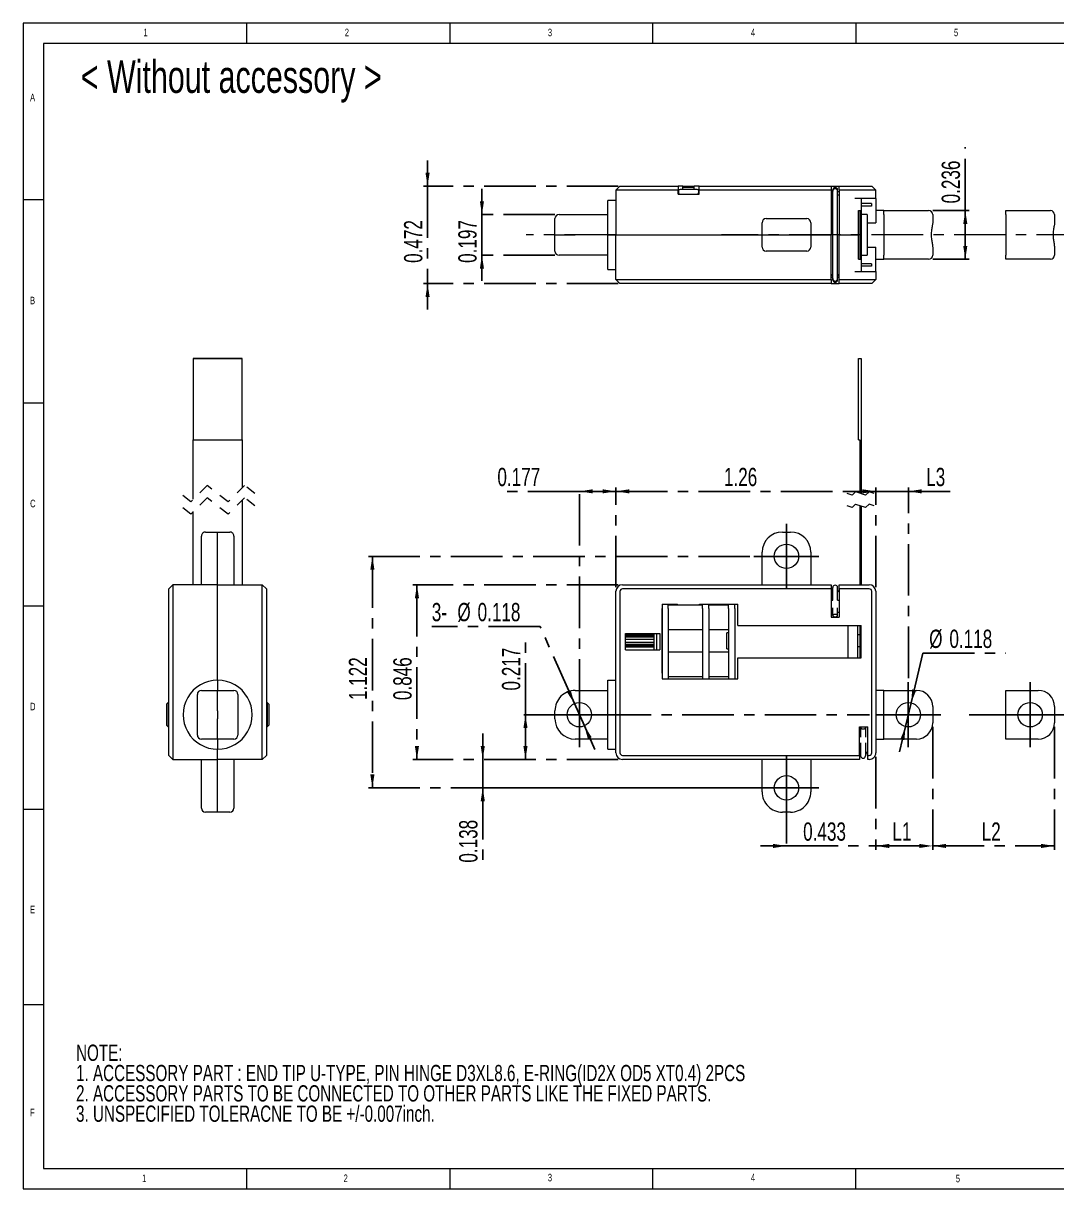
# Model space of a CAD drawing. Header units: inches. Extents: x 0.2 to 16.3, y 0.2 to 11.5.
# Drawn here: x 0.2 to 10.22, y 0.2 to 11.5 of the extents above; entities that cross this region are included whole.
import ezdxf

# ---------------------------------------------------------------- set-up
doc = ezdxf.new("R2010")
doc.units = ezdxf.units.IN
doc.header["$MEASUREMENT"] = 0
doc.linetypes.add('CENTERX2', pattern=[0.8, 0.5, -0.1, 0.1, -0.1])
doc.linetypes.add('HIDDEN', pattern=[0.075, 0.05, -0.025])
doc.layers.add('CENTER_LINE', color=7, linetype='CENTERX2')
doc.styles.add('SLDTEXTSTYLE0', font='TXT', dxfattribs={"width": 0.7})
doc.styles.add('SLDTEXTSTYLE1', font='TXT', dxfattribs={"width": 0.75})
doc.dimstyles.new('SLDDIMSTYLE0', dxfattribs={"dimtxt": 0.177165, "dimasz": 0.13, "dimexe": 0, "dimexo": 0.0625, "dimgap": 0.044291, "dimtad": 1, "dimdec": 3, "dimlfac": 0.5, "dimrnd": 1e-09, "dimzin": 12, "dimdsep": 46, "dimtxsty": 'SLDTEXTSTYLE0', "dimsah": 1, "dimcen": 0.09, "dimadec": 0, "dimazin": 3, "dimtfac": 1, "dimtdec": 3, "dimtofl": 0, "dimtmove": 0, "dimatfit": 3, "dimfxl": 1, "dimfrac": 2, "dimtolj": 1, "dimtzin": 12, "dimarcsym": 0})
doc.dimstyles.new('SLDDIMSTYLE1', dxfattribs={"dimtxt": 0.177165, "dimasz": 0.13, "dimexe": 0, "dimexo": 0.0625, "dimgap": 0.044291, "dimtad": 1, "dimdec": 3, "dimlfac": 0.5, "dimrnd": 1e-09, "dimdsep": 46, "dimtxsty": 'SLDTEXTSTYLE0', "dimsah": 1, "dimcen": 0.09, "dimadec": 0, "dimazin": 2, "dimtfac": 1, "dimtdec": 3, "dimtofl": 0, "dimtmove": 0, "dimatfit": 3, "dimfxl": 1, "dimfrac": 2, "dimtolj": 1, "dimtzin": 12, "dimarcsym": 0})
doc.dimstyles.new('SLDDIMSTYLE2', dxfattribs={"dimtxt": 0.177165, "dimasz": 0.13, "dimexe": 0, "dimexo": 0.0625, "dimgap": 0.044291, "dimtad": 0, "dimtih": 1, "dimtoh": 1, "dimdec": 3, "dimlfac": 0.5, "dimrnd": 1e-09, "dimdsep": 46, "dimtxsty": 'SLDTEXTSTYLE0', "dimsah": 1, "dimcen": 0, "dimadec": 0, "dimazin": 2, "dimtfac": 1, "dimtdec": 3, "dimtmove": 0, "dimatfit": 3, "dimfxl": 1, "dimfrac": 2, "dimtolj": 1, "dimtzin": 12, "dimarcsym": 0})
doc.dimstyles.new('SLDDIMSTYLE3', dxfattribs={"dimtxt": 0.177165, "dimasz": 0.13, "dimexe": 0, "dimexo": 0.0625, "dimgap": 0.044291, "dimtad": 1, "dimdec": 3, "dimlfac": 0.5, "dimrnd": 1e-09, "dimdsep": 46, "dimtxsty": 'SLDTEXTSTYLE0', "dimsah": 1, "dimcen": 0.09, "dimadec": 0, "dimazin": 2, "dimtfac": 1, "dimtdec": 3, "dimtmove": 0, "dimatfit": 0, "dimfxl": 1, "dimfrac": 2, "dimtolj": 1, "dimtzin": 12, "dimarcsym": 0})
doc.dimstyles.new('SLDDIMSTYLE4', dxfattribs={"dimtxt": 0.177165, "dimasz": 0.13, "dimexe": 0, "dimexo": 0.0625, "dimgap": 0.044291, "dimtad": 1, "dimdec": 3, "dimlfac": 0.5, "dimrnd": 1e-09, "dimzin": 12, "dimdsep": 46, "dimtxsty": 'SLDTEXTSTYLE0', "dimsah": 1, "dimcen": 0.09, "dimadec": 0, "dimazin": 3, "dimtfac": 1, "dimtdec": 3, "dimtmove": 0, "dimatfit": 0, "dimfxl": 1, "dimfrac": 2, "dimtolj": 1, "dimtzin": 12, "dimarcsym": 0})
doc.dimstyles.new('SLDDIMSTYLE5', dxfattribs={"dimtxt": 0.177165, "dimasz": 0.13, "dimexe": 0, "dimexo": 0.0625, "dimgap": 0.044291, "dimtad": 0, "dimtih": 1, "dimtoh": 1, "dimdec": 3, "dimlfac": 0.5, "dimrnd": 1e-09, "dimdsep": 46, "dimtxsty": 'SLDTEXTSTYLE0', "dimsah": 1, "dimcen": 0, "dimadec": 0, "dimazin": 2, "dimtfac": 1, "dimtdec": 3, "dimtmove": 0, "dimatfit": 3, "dimfxl": 1, "dimfrac": 2, "dimtolj": 1, "dimtzin": 12, "dimarcsym": 0})

# ---------------------------------------------------------------- blocks, each defined once
blk = doc.blocks.new('SW_NOTE_0')
at = {"layer": 'CENTER_LINE', "color": 0, "attachment_point": 1, "style": 'SLDTEXTSTYLE0'}
for s, insert, char_height in [('NOTE:', (0, 0.203), 0.1575), ('1. ACCESSORY PART : END TIP U-TYPE, PIN HINGE D3XL8.6, E-RING(ID2X OD5 XT0.4) 2PCS', (0, 0.006), 0.15748), ('2. ACCESSORY PARTS TO BE CONNECTED TO OTHER PARTS LIKE THE FIXED PARTS.', (0, -0.191), 0.15748), ('3. UNSPECIFIED TOLERACNE TO BE +/-0.007inch.', (0, -0.388), 0.15748)]:
    blk.add_mtext(s, dxfattribs=dict(at, insert=insert, char_height=char_height))
blk = doc.blocks.new('SW_BROKEN_VIEW_0')
at = {"color": 0, "linetype": 'CENTERX2'}
blk.add_line((0, 0), (1.181, 0), dxfattribs=at)
blk = doc.blocks.new('_D')
at = {"layer": 'CENTER_LINE'}
for p, q in [((9.013, 4.674), (9.013, 3.481)), ((8.462, 4.383), (8.462, 3.481)), ((8.462, 3.52), (9.013, 3.52))]:
    blk.add_line(p, q, dxfattribs=at)
for points in [[(8.462, 3.52), (8.592, 3.5), (8.592, 3.54)], [(9.013, 3.52), (8.883, 3.54), (8.883, 3.5)]]:
    blk.add_solid(points, dxfattribs=at)
at = {"layer": 'CENTER_LINE', "insert": (8.622, 3.748), "char_height": 0.1772, "attachment_point": 1, "style": 'SLDTEXTSTYLE0'}
blk.add_mtext('L1', dxfattribs=at)
blk = doc.blocks.new('_D_1')
at = {"layer": 'CENTER_LINE'}
for p, q in [((9.013, 4.674), (9.013, 3.481)), ((10.194, 4.674), (10.194, 3.481)), ((9.013, 3.52), (10.194, 3.52))]:
    blk.add_line(p, q, dxfattribs=at)
for points in [[(9.013, 3.52), (9.143, 3.5), (9.143, 3.54)], [(10.194, 3.52), (10.064, 3.54), (10.064, 3.5)]]:
    blk.add_solid(points, dxfattribs=at)
at = {"layer": 'CENTER_LINE', "insert": (9.488, 3.748), "char_height": 0.1772, "attachment_point": 1, "style": 'SLDTEXTSTYLE0'}
blk.add_mtext('L2', dxfattribs=at)
blk = doc.blocks.new('_D_2')
at = {"layer": 'CENTER_LINE'}
for p, q in [((5.065, 4.792), (5.065, 5.57)), ((5.548, 4.792), (5.026, 4.792)), ((5.065, 4.792), (5.065, 4.359)), ((5.965, 4.359), (5.026, 4.359))]:
    blk.add_line(p, q, dxfattribs=at)
for points in [[(5.065, 4.792), (5.045, 4.662), (5.085, 4.662)], [(5.065, 4.359), (5.085, 4.489), (5.045, 4.489)]]:
    blk.add_solid(points, dxfattribs=at)
at = {"layer": 'CENTER_LINE', "insert": (4.837, 5.027), "char_height": 0.1772, "attachment_point": 1, "rotation": 90, "style": 'SLDTEXTSTYLE0'}
blk.add_mtext('0.217', dxfattribs=at)
blk = doc.blocks.new('_D_3')
at = {"layer": 'CENTER_LINE'}
for p, q in [((5.965, 6.052), (3.973, 6.052)), ((4.013, 6.052), (4.013, 4.359)), ((5.965, 4.359), (3.973, 4.359))]:
    blk.add_line(p, q, dxfattribs=at)
for points in [[(4.013, 6.052), (3.993, 5.922), (4.033, 5.922)], [(4.013, 4.359), (4.033, 4.489), (3.993, 4.489)]]:
    blk.add_solid(points, dxfattribs=at)
at = {"layer": 'CENTER_LINE', "insert": (3.784, 4.934), "char_height": 0.1772, "attachment_point": 1, "rotation": 90, "style": 'SLDTEXTSTYLE0'}
blk.add_mtext('0.846', dxfattribs=at)
blk = doc.blocks.new('_D_4')
at = {"layer": 'CENTER_LINE'}
for p, q in [((5.207, 5.647), (4.157, 5.647)), ((5.539, 4.9), (5.207, 5.647)), ((5.636, 4.684), (5.539, 4.9)), ((5.636, 4.684), (5.737, 4.456))]:
    blk.add_line(p, q, dxfattribs=at)
for points in [[(5.539, 4.9), (5.505, 5.027), (5.468, 5.011)], [(5.636, 4.684), (5.67, 4.557), (5.707, 4.574)]]:
    blk.add_solid(points, dxfattribs=at)
at = {"layer": 'CENTER_LINE', "char_height": 0.1772, "attachment_point": 1, "style": 'SLDTEXTSTYLE0'}
for s, insert in [('3-', (4.157, 5.876)), ('%%c', (4.405, 5.876)), ('0.118', (4.601, 5.876))]:
    blk.add_mtext(s, dxfattribs=dict(at, insert=insert))
blk = doc.blocks.new('_D_5')
at = {"layer": 'CENTER_LINE'}
for p, q in [((5.942, 6.028), (5.942, 6.997)), ((5.942, 6.958), (8.462, 6.958)), ((8.462, 6.028), (8.462, 6.997))]:
    blk.add_line(p, q, dxfattribs=at)
for points in [[(5.942, 6.958), (6.072, 6.938), (6.072, 6.978)], [(8.462, 6.958), (8.332, 6.978), (8.332, 6.938)]]:
    blk.add_solid(points, dxfattribs=at)
at = {"layer": 'CENTER_LINE', "insert": (6.989, 7.186), "char_height": 0.1772, "attachment_point": 1, "style": 'SLDTEXTSTYLE0'}
blk.add_mtext('1.26', dxfattribs=at)
blk = doc.blocks.new('_D_6')
at = {"layer": 'CENTER_LINE'}
for p, q in [((5.588, 6.958), (4.793, 6.958)), ((5.588, 4.832), (5.588, 6.997)), ((5.588, 6.958), (5.942, 6.958)), ((5.942, 6.028), (5.942, 6.997))]:
    blk.add_line(p, q, dxfattribs=at)
for points in [[(5.588, 6.958), (5.718, 6.938), (5.718, 6.978)], [(5.942, 6.958), (5.812, 6.978), (5.812, 6.938)]]:
    blk.add_solid(points, dxfattribs=at)
at = {"layer": 'CENTER_LINE', "insert": (4.793, 7.186), "char_height": 0.1772, "attachment_point": 1, "style": 'SLDTEXTSTYLE0'}
blk.add_mtext('0.177', dxfattribs=at)
blk = doc.blocks.new('_D_7')
at = {"layer": 'CENTER_LINE'}
for p, q in [((4.651, 4.359), (4.651, 4.609)), ((5.965, 4.359), (4.611, 4.359)), ((4.651, 4.084), (4.651, 4.359)), ((7.556, 4.084), (4.611, 4.084)), ((4.651, 4.084), (4.651, 3.358))]:
    blk.add_line(p, q, dxfattribs=at)
for points in [[(4.651, 4.359), (4.671, 4.489), (4.631, 4.489)], [(4.651, 4.084), (4.631, 3.954), (4.671, 3.954)]]:
    blk.add_solid(points, dxfattribs=at)
at = {"layer": 'CENTER_LINE', "insert": (4.422, 3.358), "char_height": 0.1772, "attachment_point": 1, "rotation": 90, "style": 'SLDTEXTSTYLE0'}
blk.add_mtext('0.138', dxfattribs=at)
blk = doc.blocks.new('_D_8')
at = {"layer": 'CENTER_LINE'}
for p, q in [((8.462, 4.383), (8.462, 3.481)), ((7.595, 4.044), (7.595, 3.481)), ((7.595, 3.52), (7.345, 3.52)), ((7.595, 3.52), (8.462, 3.52)), ((8.462, 3.52), (8.712, 3.52))]:
    blk.add_line(p, q, dxfattribs=at)
for points in [[(7.595, 3.52), (7.465, 3.54), (7.465, 3.5)], [(8.462, 3.52), (8.592, 3.5), (8.592, 3.54)]]:
    blk.add_solid(points, dxfattribs=at)
at = {"layer": 'CENTER_LINE', "insert": (7.757, 3.748), "char_height": 0.1772, "attachment_point": 1, "style": 'SLDTEXTSTYLE0'}
blk.add_mtext('0.433', dxfattribs=at)
blk = doc.blocks.new('_D_9')
at = {"layer": 'CENTER_LINE'}
for p, q in [((7.241, 6.328), (3.542, 6.328)), ((3.581, 6.328), (3.581, 4.084)), ((7.241, 4.084), (3.542, 4.084))]:
    blk.add_line(p, q, dxfattribs=at)
for points in [[(3.581, 6.328), (3.561, 6.198), (3.601, 6.198)], [(3.581, 4.084), (3.601, 4.214), (3.561, 4.214)]]:
    blk.add_solid(points, dxfattribs=at)
at = {"layer": 'CENTER_LINE', "insert": (3.353, 4.934), "char_height": 0.1772, "attachment_point": 1, "rotation": 90, "style": 'SLDTEXTSTYLE0'}
blk.add_mtext('1.122', dxfattribs=at)
blk = doc.blocks.new('_D_10')
at = {"layer": 'CENTER_LINE'}
for p, q in [((8.462, 6.958), (8.212, 6.958)), ((8.462, 6.028), (8.462, 6.997)), ((8.462, 6.958), (8.777, 6.958)), ((8.777, 5.147), (8.777, 6.997)), ((8.777, 6.958), (9.181, 6.958))]:
    blk.add_line(p, q, dxfattribs=at)
for points in [[(8.462, 6.958), (8.332, 6.978), (8.332, 6.938)], [(8.777, 6.958), (8.907, 6.938), (8.907, 6.978)]]:
    blk.add_solid(points, dxfattribs=at)
at = {"layer": 'CENTER_LINE', "insert": (8.95, 7.186), "char_height": 0.1772, "attachment_point": 1, "style": 'SLDTEXTSTYLE0'}
blk.add_mtext('L3', dxfattribs=at)
blk = doc.blocks.new('_D_11')
at = {"layer": 'CENTER_LINE'}
for p, q in [((8.804, 4.907), (8.917, 5.388)), ((8.917, 5.388), (9.719, 5.388)), ((8.749, 4.677), (8.804, 4.907)), ((8.749, 4.677), (8.692, 4.434))]:
    blk.add_line(p, q, dxfattribs=at)
for points in [[(8.804, 4.907), (8.853, 5.029), (8.814, 5.038)], [(8.749, 4.677), (8.7, 4.555), (8.739, 4.546)]]:
    blk.add_solid(points, dxfattribs=at)
at = {"layer": 'CENTER_LINE', "char_height": 0.1772, "attachment_point": 1, "style": 'SLDTEXTSTYLE0'}
for s, insert in [('%%c', (8.979, 5.617)), ('0.118', (9.175, 5.617))]:
    blk.add_mtext(s, dxfattribs=dict(at, insert=insert))
blk = doc.blocks.new('SW_CENTERMARKSYMBOL_0')
at = {"layer": 'CENTER_LINE', "color": 0}
for p, q in [((0, 0.197), (0, 0.315)), ((0, 0), (0, 0.197)), ((-0.197, 0), (-0.315, 0)), ((0, 0), (-0.197, 0)), ((0, 0), (0, -0.197)), ((0, 0), (0.197, 0)), ((0.197, 0), (0.315, 0)), ((0, -0.197), (0, -0.315))]:
    blk.add_line(p, q, dxfattribs=at)
blk = doc.blocks.new('SW_CENTERMARKSYMBOL_1')
at = {"layer": 'CENTER_LINE', "color": 0}
for p, q in [((0, 0.197), (0, 0.315)), ((0, 0), (0, 0.197)), ((-0.197, 0), (-0.315, 0)), ((0, 0), (-0.197, 0)), ((0, 0), (0, -0.197)), ((0, 0), (0.197, 0)), ((0.197, 0), (0.315, 0)), ((0, -0.197), (0, -0.315))]:
    blk.add_line(p, q, dxfattribs=at)
blk = doc.blocks.new('SW_CENTERMARKSYMBOL_2')
at = {"layer": 'CENTER_LINE', "color": 0}
for p, q in [((0, 0.197), (0, 0.315)), ((0, 0), (0, 0.197)), ((-0.197, 0), (-0.315, 0)), ((0, 0), (-0.197, 0)), ((0, 0), (0, -0.197)), ((0, 0), (0.197, 0)), ((0.197, 0), (0.315, 0)), ((0, -0.197), (0, -0.315))]:
    blk.add_line(p, q, dxfattribs=at)
blk = doc.blocks.new('SW_CENTERMARKSYMBOL_3')
at = {"layer": 'CENTER_LINE', "color": 0}
for p, q in [((0, 0.197), (0, 0.315)), ((0, 0), (0, 0.197)), ((-0.197, 0), (-0.315, 0)), ((0, 0), (-0.197, 0)), ((0, 0), (0, -0.197)), ((0, 0), (0.197, 0)), ((0.197, 0), (0.315, 0)), ((0, -0.197), (0, -0.315))]:
    blk.add_line(p, q, dxfattribs=at)
blk = doc.blocks.new('SW_CENTERMARKSYMBOL_4')
at = {"layer": 'CENTER_LINE', "color": 0}
for p, q in [((0, 0.197), (0, 0.315)), ((0, 0), (0, 0.197)), ((-0.197, 0), (-0.315, 0)), ((0, 0), (-0.197, 0)), ((0, 0), (0, -0.197)), ((0, 0), (0.197, 0)), ((0.197, 0), (2.814, 0)), ((0, -0.197), (0, -0.315))]:
    blk.add_line(p, q, dxfattribs=at)
blk = doc.blocks.new('_D_12')
at = {"layer": 'CENTER_LINE'}
for p, q in [((9.329, 9.681), (9.329, 10.294)), ((9.013, 9.681), (9.368, 9.681)), ((9.329, 9.681), (9.329, 9.208)), ((9.013, 9.208), (9.368, 9.208))]:
    blk.add_line(p, q, dxfattribs=at)
for points in [[(9.329, 9.681), (9.309, 9.551), (9.349, 9.551)], [(9.329, 9.208), (9.349, 9.338), (9.309, 9.338)]]:
    blk.add_solid(points, dxfattribs=at)
at = {"layer": 'CENTER_LINE', "insert": (9.1, 9.75), "char_height": 0.1772, "attachment_point": 1, "rotation": 90, "style": 'SLDTEXTSTYLE0'}
blk.add_mtext('0.236', dxfattribs=at)
blk = doc.blocks.new('_D_13')
at = {"layer": 'CENTER_LINE'}
for p, q in [((4.643, 9.641), (4.643, 9.891)), ((5.351, 9.641), (4.603, 9.641)), ((4.643, 9.641), (4.643, 9.248)), ((5.351, 9.248), (4.603, 9.248)), ((4.643, 9.248), (4.643, 8.998))]:
    blk.add_line(p, q, dxfattribs=at)
for points in [[(4.643, 9.641), (4.663, 9.771), (4.623, 9.771)], [(4.643, 9.248), (4.623, 9.118), (4.663, 9.118)]]:
    blk.add_solid(points, dxfattribs=at)
at = {"layer": 'CENTER_LINE', "insert": (4.414, 9.173), "char_height": 0.1772, "attachment_point": 1, "rotation": 90, "style": 'SLDTEXTSTYLE0'}
blk.add_mtext('0.197', dxfattribs=at)
blk = doc.blocks.new('_D_14')
at = {"layer": 'CENTER_LINE'}
for p, q in [((4.116, 9.917), (4.116, 10.167)), ((5.965, 9.917), (4.077, 9.917)), ((4.116, 9.917), (4.116, 8.972)), ((5.965, 8.972), (4.077, 8.972)), ((4.116, 8.972), (4.116, 8.722))]:
    blk.add_line(p, q, dxfattribs=at)
for points in [[(4.116, 9.917), (4.136, 10.047), (4.096, 10.047)], [(4.116, 8.972), (4.096, 8.842), (4.136, 8.842)]]:
    blk.add_solid(points, dxfattribs=at)
at = {"layer": 'CENTER_LINE', "insert": (3.888, 9.173), "char_height": 0.1772, "attachment_point": 1, "rotation": 90, "style": 'SLDTEXTSTYLE0'}
blk.add_mtext('0.472', dxfattribs=at)

msp = doc.modelspace()

# ---------------------------------------------------------------- linework, layer by layer
at = {"color": 7, "linetype": 'Continuous', "lineweight": 18}
for p, q in [((16.3386, 11.4961), (0.1969, 11.4961)), ((0.1969, 11.4961), (0.1969, 0.1969)), ((2.3622, 11.2992), (2.3622, 11.4961)), ((4.3307, 11.4961), (4.3307, 11.2992)), ((6.2992, 11.2992), (6.2992, 11.4961)), ((8.2677, 11.4961), (8.2677, 11.2992)), ((16.1516, 11.2992), (0.3937, 11.2992)), ((0.3937, 11.2992), (0.3937, 0.3937)), ((5.9419, 9.8775), (5.9812, 9.9169)), ((5.9419, 9.8775), (5.9419, 9.4445)), ((6.0049, 9.8775), (5.9419, 9.8775)), ((5.9812, 9.9169), (6.0049, 9.9169)), ((6.0049, 9.9169), (6.5442, 9.9169)), ((6.5442, 9.8775), (6.0049, 9.8775)), ((6.5442, 9.9169), (6.5442, 9.8775)), ((6.592, 9.9169), (6.5442, 9.9169)), ((6.5442, 9.8382), (6.5442, 9.8775)), ((6.5442, 9.8382), (6.749, 9.8382)), ((6.5482, 9.8697), (6.5482, 9.8539)), ((6.7293, 9.8854), (6.5639, 9.8854)), ((6.592, 9.8854), (6.592, 9.9169)), ((6.592, 9.9169), (6.7011, 9.9169)), ((6.7011, 9.9051), (6.592, 9.9051)), ((6.7011, 9.8854), (6.7011, 9.9169)), ((6.749, 9.9169), (6.7011, 9.9169)), ((6.745, 9.8539), (6.745, 9.8697)), ((6.749, 9.9169), (8.0285, 9.9169)), ((6.749, 9.8775), (6.749, 9.9169)), ((8.0285, 9.8775), (6.749, 9.8775)), ((6.749, 9.8382), (6.749, 9.8775)), ((8.0285, 9.9169), (8.0285, 9.8775)), ((8.0285, 9.9169), (8.1072, 9.9169)), ((8.0285, 9.8775), (8.0285, 9.4445)), ((8.0442, 9.8607), (8.0285, 9.8607)), ((8.0442, 9.8683), (8.0442, 9.8823)), ((8.0442, 9.8211), (8.0442, 9.8683)), ((8.0914, 9.8683), (8.0914, 9.8823)), ((8.0914, 9.8211), (8.0914, 9.8683)), ((8.1072, 9.8607), (8.0914, 9.8607)), ((8.1072, 9.9169), (8.3986, 9.9169)), ((8.1072, 9.8775), (8.1072, 9.9169)), ((8.1072, 9.8775), (8.1072, 9.4445)), ((8.3986, 9.8775), (8.1072, 9.8775)), ((8.3986, 9.9169), (8.4222, 9.9169)), ((8.4615, 9.8775), (8.3986, 9.8775)), ((8.4222, 9.9169), (8.4615, 9.8775)), ((8.4615, 9.7988), (8.4615, 9.8775)), ((0.3937, 9.7835), (0.1969, 9.7835)), ((5.9419, 9.7791), (5.8631, 9.7791)), ((5.8631, 9.4445), (5.8631, 9.7791)), ((8.0442, 9.8303), (8.0285, 9.8303)), ((8.0442, 9.0683), (8.0442, 9.8211)), ((8.1072, 9.8303), (8.0912, 9.8303)), ((8.0914, 9.0683), (8.0914, 9.8211)), ((8.3986, 9.7988), (8.2568, 9.7988)), ((8.3198, 9.7988), (8.3198, 9.6807)), ((8.4182, 9.7476), (8.3198, 9.7476)), ((8.4182, 9.724), (8.3198, 9.724)), ((8.4615, 9.7988), (8.3986, 9.7988)), ((8.4182, 9.7476), (8.4182, 9.724)), ((8.4615, 9.7988), (8.4615, 9.5626)), ((5.3907, 9.6413), (5.5482, 9.6413)), ((5.5482, 9.6413), (5.8631, 9.6413)), ((8.2923, 9.2083), (8.2923, 9.6807)), ((8.2923, 9.6807), (8.308, 9.6807)), ((8.308, 9.6807), (8.3198, 9.6807)), ((8.308, 9.6807), (8.308, 9.2083)), ((8.3198, 9.6807), (8.3198, 9.2083)), ((8.3789, 9.6413), (8.3198, 9.6413)), ((8.3789, 9.6413), (8.3789, 9.2476)), ((8.5403, 9.6807), (8.4615, 9.6807)), ((8.5403, 9.6807), (8.8552, 9.6807)), ((8.5403, 9.6413), (8.5403, 9.6807)), ((8.5403, 9.6413), (8.5403, 9.4445)), ((8.8552, 9.6807), (8.9734, 9.6807)), ((9.0127, 9.6413), (9.0127, 9.5647)), ((9.7214, 9.6807), (10.0364, 9.6807)), ((9.7214, 9.6413), (9.7214, 9.6807)), ((9.7214, 9.6413), (9.7214, 9.2476)), ((10.0364, 9.6807), (10.1545, 9.6807)), ((10.1938, 9.6413), (10.1938, 9.5647)), ((5.3513, 9.4445), (5.3513, 9.602)), ((7.3592, 9.4445), (7.3592, 9.5626)), ((7.3986, 9.602), (7.556, 9.602)), ((7.556, 9.602), (7.6348, 9.602)), ((7.6348, 9.602), (7.7923, 9.602)), ((7.8316, 9.5626), (7.8316, 9.4445)), ((8.3789, 9.5626), (8.4615, 9.5626)), ((5.3513, 9.287), (5.3513, 9.4445)), ((5.3513, 9.4445), (5.5482, 9.4445)), ((5.8631, 9.4445), (5.5482, 9.4445)), ((5.8631, 9.1098), (5.8631, 9.4445)), ((5.8631, 9.4445), (5.9419, 9.4445)), ((5.9419, 9.0114), (5.9419, 9.4445)), ((5.9419, 9.4445), (6.0049, 9.4445)), ((6.0049, 9.4445), (7.3592, 9.4445)), ((7.3592, 9.4445), (7.556, 9.4445)), ((7.3592, 9.3264), (7.3592, 9.4445)), ((7.556, 9.4445), (7.6348, 9.4445)), ((7.6348, 9.4445), (7.8316, 9.4445)), ((7.8316, 9.4445), (8.0285, 9.4445)), ((7.8316, 9.4445), (7.8316, 9.3264)), ((8.0285, 9.0114), (8.0285, 9.4445)), ((8.0442, 9.4445), (8.0285, 9.4445)), ((8.1072, 9.4445), (8.0914, 9.4445)), ((8.1072, 9.0114), (8.1072, 9.4445)), ((8.1072, 9.4445), (8.2568, 9.4445)), ((8.2568, 9.4445), (8.2923, 9.4445)), ((8.5403, 9.4445), (8.5403, 9.2476)), ((7.556, 9.287), (7.3986, 9.287)), ((7.6348, 9.287), (7.556, 9.287)), ((7.7923, 9.287), (7.6348, 9.287)), ((8.3789, 9.3264), (8.4615, 9.3264)), ((8.4615, 9.0901), (8.4615, 9.3264)), ((9.0127, 9.3243), (9.0127, 9.2476)), ((10.1938, 9.3243), (10.1938, 9.2476)), ((5.5482, 9.2476), (5.3907, 9.2476)), ((5.8631, 9.2476), (5.5482, 9.2476)), ((8.2923, 9.2083), (8.308, 9.2083)), ((8.308, 9.2083), (8.3198, 9.2083)), ((8.3198, 9.2476), (8.3789, 9.2476)), ((8.3198, 9.2083), (8.3198, 9.0901)), ((8.4182, 9.1649), (8.3198, 9.1649)), ((8.4182, 9.1649), (8.4182, 9.1413)), ((8.4615, 9.2083), (8.5403, 9.2083)), ((8.5403, 9.2083), (8.5403, 9.2476)), ((8.8552, 9.2083), (8.5403, 9.2083)), ((8.9734, 9.2083), (8.8552, 9.2083)), ((9.7214, 9.2083), (9.7214, 9.2476)), ((10.0364, 9.2083), (9.7214, 9.2083)), ((10.1545, 9.2083), (10.0364, 9.2083)), ((5.8631, 9.1098), (5.9419, 9.1098)), ((8.0442, 9.0586), (8.0285, 9.0586)), ((8.0285, 9.0508), (8.0442, 9.0508)), ((8.0442, 9.021), (8.0442, 9.0683)), ((8.0914, 9.021), (8.0914, 9.0683)), ((8.1072, 9.0586), (8.0914, 9.0586)), ((8.0914, 9.0508), (8.1072, 9.0508)), ((8.2568, 9.0901), (8.3986, 9.0901)), ((8.4182, 9.1413), (8.3198, 9.1413)), ((8.3986, 9.0901), (8.4615, 9.0901)), ((8.4615, 9.0901), (8.4615, 9.0114)), ((5.9419, 9.0114), (6.0049, 9.0114)), ((5.9419, 9.0114), (5.9812, 8.972)), ((6.0049, 8.972), (5.9812, 8.972)), ((6.0049, 9.0114), (8.0285, 9.0114)), ((8.0285, 8.972), (6.0049, 8.972)), ((8.0442, 9.0308), (8.0285, 9.0308)), ((8.0285, 9.0114), (8.0285, 8.972)), ((8.0285, 8.972), (8.1072, 8.972)), ((8.0442, 9.0067), (8.0442, 9.021)), ((8.1072, 9.0308), (8.0914, 9.0308)), ((8.0914, 9.0067), (8.0914, 9.021)), ((8.1072, 9.0114), (8.3986, 9.0114)), ((8.1072, 8.972), (8.1072, 9.0114)), ((8.3986, 8.972), (8.1072, 8.972)), ((8.3986, 9.0114), (8.4615, 9.0114)), ((8.4222, 8.972), (8.3986, 8.972)), ((8.4615, 9.0114), (8.4222, 8.972)), ((1.8447, 8.2451), (1.8447, 7.4577)), ((2.3171, 8.2451), (1.8447, 8.2451)), ((1.8447, 8.2451), (2.3171, 8.2451)), ((2.3171, 7.4577), (2.3171, 8.2451)), ((2.3171, 8.2451), (2.3171, 8.2451)), ((8.2923, 7.4577), (8.2923, 8.2451)), ((8.2923, 8.2451), (8.308, 8.2451)), ((8.308, 8.2451), (8.3198, 8.2451)), ((8.308, 8.2451), (8.308, 8.2451)), ((8.3198, 8.2451), (8.3198, 6.9347)), ((0.1969, 7.815), (0.3937, 7.815)), ((1.8447, 7.4577), (2.3171, 7.4577)), ((1.8447, 6.8811), (1.8447, 7.4577)), ((2.3171, 7.4577), (2.3171, 6.9923)), ((8.2923, 7.4577), (8.308, 7.4577)), ((8.308, 7.4577), (8.308, 6.9387)), ((2.3171, 6.8723), (2.3171, 6.0521)), ((8.308, 6.8187), (8.308, 6.0521)), ((8.3198, 6.8147), (8.3198, 6.0521)), ((1.8447, 6.0521), (1.8447, 6.7611)), ((1.9628, 6.5639), (2.0809, 6.5639)), ((2.0809, 6.5639), (2.199, 6.5639)), ((2.0809, 6.367), (2.0809, 6.5639)), ((7.556, 6.5639), (7.6348, 6.5639)), ((1.9234, 6.367), (1.9234, 6.5245)), ((2.2384, 6.5245), (2.2384, 6.367)), ((1.9234, 6.0521), (1.9234, 6.367)), ((2.0809, 6.0521), (2.0809, 6.367)), ((2.2384, 6.367), (2.2384, 6.0521)), ((7.3592, 6.0521), (7.3592, 6.367)), ((7.8316, 6.367), (7.8316, 6.0521)), ((1.6478, 6.0521), (1.6084, 6.0127)), ((1.6084, 5.9891), (1.6084, 6.0127)), ((1.6084, 4.4221), (1.6084, 5.9891)), ((1.6478, 6.0521), (1.6478, 5.9891)), ((2.0809, 6.0521), (1.6478, 6.0521)), ((1.6478, 5.9891), (1.6478, 4.4221)), ((2.0809, 5.9891), (2.0809, 6.0521)), ((2.0809, 6.0521), (2.514, 6.0521)), ((2.0809, 5.1269), (2.0809, 5.9891)), ((2.514, 5.9891), (2.514, 6.0521)), ((2.514, 6.0521), (2.5533, 6.0127)), ((2.514, 4.4221), (2.514, 5.9891)), ((2.5533, 6.0127), (2.5533, 5.9891)), ((2.5533, 5.9891), (2.5533, 4.4221)), ((5.9419, 4.4221), (5.9419, 5.9891)), ((5.9812, 5.9891), (5.9812, 4.4221)), ((6.0049, 6.0521), (8.0285, 6.0521)), ((8.0285, 6.0127), (6.0049, 6.0127)), ((8.0285, 6.0521), (8.0285, 6.0127)), ((8.0285, 6.0127), (8.0285, 5.7371)), ((8.0442, 5.9541), (8.0442, 6.025)), ((8.0914, 5.9541), (8.0914, 6.025)), ((8.1072, 6.0521), (8.3986, 6.0521)), ((8.1072, 6.0127), (8.1072, 6.0521)), ((8.3986, 6.0127), (8.1072, 6.0127)), ((8.1072, 6.0127), (8.1072, 5.7371)), ((8.4222, 4.4221), (8.4222, 5.9891)), ((8.4615, 5.9891), (8.4615, 4.4221)), ((8.0285, 5.9024), (8.0448, 5.9024)), ((8.0442, 5.9024), (8.0442, 5.9541)), ((8.0907, 5.9024), (8.1072, 5.9024)), ((8.0914, 5.9024), (8.0914, 5.9541)), ((0.1969, 5.8465), (0.3937, 5.8465)), ((6.3867, 5.8237), (6.3867, 5.1938)), ((6.3907, 5.8631), (6.5364, 5.8631)), ((6.3907, 5.8631), (6.3907, 5.1387)), ((6.4497, 5.8237), (6.4497, 5.8631)), ((6.5442, 5.8552), (6.4497, 5.8552)), ((6.4497, 5.8237), (6.4497, 5.1938)), ((6.5364, 5.8631), (6.5442, 5.8552)), ((6.749, 5.8552), (6.5442, 5.8552)), ((6.749, 5.8552), (6.7568, 5.8631)), ((6.7804, 5.8552), (6.749, 5.8552)), ((6.7568, 5.8631), (7.123, 5.8631)), ((6.7804, 5.8237), (6.7804, 5.8631)), ((6.7804, 5.8237), (6.7804, 5.1938)), ((6.8434, 5.8237), (6.8434, 5.8631)), ((7.0324, 5.8552), (6.8434, 5.8552)), ((6.8434, 5.8237), (6.8434, 5.1938)), ((7.0324, 5.8237), (7.0324, 5.8631)), ((7.0324, 5.8237), (7.0324, 5.1938)), ((7.0954, 5.8237), (7.0954, 5.8631)), ((7.0954, 5.8237), (7.0954, 5.1938)), ((7.123, 5.6584), (7.123, 5.8631)), ((8.0442, 5.7843), (8.0285, 5.7843)), ((8.0442, 5.7534), (8.0442, 5.8297)), ((8.0914, 5.7534), (8.0914, 5.8297)), ((8.1072, 5.7843), (8.0914, 5.7843)), ((7.123, 5.6584), (8.3198, 5.6584)), ((8.0285, 5.7371), (8.1072, 5.7371)), ((8.1899, 5.6584), (8.1899, 5.3434)), ((8.2844, 5.6584), (8.2844, 5.3434)), ((8.308, 5.6584), (8.308, 5.3434)), ((8.3198, 5.3434), (8.3198, 5.6584)), ((6.0364, 5.5796), (6.3671, 5.5796)), ((6.0364, 5.4221), (6.0364, 5.5796)), ((6.0364, 5.5709), (6.3119, 5.5709)), ((6.0364, 5.5641), (6.3119, 5.5641)), ((6.0364, 5.5573), (6.3119, 5.5573)), ((6.3119, 5.5446), (6.0364, 5.5446)), ((6.3119, 5.5709), (6.3119, 5.5796)), ((6.3119, 5.5641), (6.3119, 5.5709)), ((6.3119, 5.5573), (6.3119, 5.5641)), ((6.3119, 5.5483), (6.3119, 5.5573)), ((6.3119, 5.5446), (6.3119, 5.5483)), ((6.3119, 5.5441), (6.3119, 5.5446)), ((6.3119, 5.526), (6.3119, 5.5441)), ((6.3395, 5.4221), (6.3395, 5.5796)), ((6.3671, 5.5796), (6.3671, 5.4221)), ((6.4497, 5.619), (6.7804, 5.619)), ((6.8434, 5.619), (7.0324, 5.619)), ((7.0324, 5.5875), (7.0167, 5.5875)), ((7.0167, 5.43), (7.0167, 5.5875)), ((8.308, 5.5678), (8.2844, 5.5678)), ((6.0364, 5.526), (6.3119, 5.526)), ((6.0364, 5.4952), (6.3119, 5.4952)), ((6.0364, 5.4761), (6.3119, 5.4761)), ((6.0364, 5.4632), (6.3119, 5.4632)), ((6.0364, 5.4563), (6.3119, 5.4563)), ((6.0364, 5.4495), (6.3119, 5.4495)), ((6.3119, 5.4952), (6.3119, 5.526)), ((6.3119, 5.4766), (6.3119, 5.4952)), ((6.3119, 5.4761), (6.3119, 5.4766)), ((6.3119, 5.4722), (6.3119, 5.4761)), ((6.3119, 5.4632), (6.3119, 5.4722)), ((6.3119, 5.4563), (6.3119, 5.4632)), ((6.3119, 5.4495), (6.3119, 5.4563)), ((6.3119, 5.4391), (6.3119, 5.4495)), ((6.3119, 5.4289), (6.3119, 5.4391)), ((6.3119, 5.4262), (6.3119, 5.4289)), ((6.3119, 5.4221), (6.3119, 5.4262)), ((7.0167, 5.43), (7.0324, 5.43)), ((8.308, 5.4497), (8.2844, 5.4497)), ((6.0364, 5.4221), (6.3671, 5.4221)), ((6.7804, 5.3985), (6.4497, 5.3985)), ((7.0324, 5.3985), (6.8434, 5.3985)), ((7.123, 5.3434), (8.3198, 5.3434)), ((7.123, 5.1387), (7.123, 5.3434)), ((2.0809, 5.1269), (2.0809, 5.0284)), ((5.8631, 4.4576), (5.8631, 5.1269)), ((5.8631, 5.1269), (5.9419, 5.1269)), ((6.3907, 5.1387), (7.123, 5.1387)), ((6.4497, 5.1938), (6.4497, 5.1387)), ((6.4497, 5.1623), (6.7804, 5.1623)), ((6.7804, 5.1938), (6.7804, 5.1387)), ((6.8434, 5.1938), (6.8434, 5.1387)), ((6.8434, 5.1623), (7.0324, 5.1623)), ((7.0324, 5.1938), (7.0324, 5.1387)), ((7.0954, 5.1938), (7.0954, 5.1387)), ((1.884, 4.8316), (1.884, 4.9891)), ((1.9234, 5.0284), (2.0809, 5.0284)), ((2.0809, 4.8316), (2.0809, 5.0284)), ((2.0809, 5.0284), (2.2384, 5.0284)), ((2.2777, 4.9891), (2.2777, 4.8316)), ((5.5482, 5.0284), (5.8631, 5.0284)), ((8.5403, 5.0284), (8.4615, 5.0284)), ((8.5403, 5.0284), (8.8552, 5.0284)), ((8.5403, 4.9891), (8.5403, 5.0284)), ((8.5403, 4.7922), (8.5403, 4.9891)), ((9.7214, 5.0284), (10.0364, 5.0284)), ((9.7214, 4.9891), (9.7214, 5.0284)), ((9.7214, 4.5954), (9.7214, 4.9891)), ((1.6006, 4.9103), (1.5848, 4.8946)), ((1.5848, 4.8946), (1.5848, 4.6899)), ((1.6084, 4.9103), (1.6006, 4.9103)), ((1.6006, 4.9103), (1.6006, 4.6741)), ((2.5612, 4.9103), (2.5533, 4.9103)), ((2.577, 4.8946), (2.5612, 4.9103)), ((2.5612, 4.9103), (2.5612, 4.6741)), ((2.577, 4.8946), (2.577, 4.6899)), ((9.0127, 4.8709), (9.0127, 4.7135)), ((10.1938, 4.8709), (10.1938, 4.7135)), ((1.884, 4.7528), (1.884, 4.8316)), ((1.884, 4.5954), (1.884, 4.7528)), ((2.0809, 4.8316), (2.0809, 4.7528)), ((2.0809, 4.556), (2.0809, 4.7528)), ((2.2777, 4.8316), (2.2777, 4.7528)), ((2.2777, 4.7528), (2.2777, 4.5954)), ((5.3513, 4.7528), (5.3513, 4.8316)), ((8.5403, 4.5954), (8.5403, 4.7922)), ((1.5848, 4.6898), (1.6006, 4.6741)), ((1.6006, 4.6741), (1.6084, 4.6741)), ((2.5533, 4.6741), (2.5612, 4.6741)), ((2.5612, 4.6741), (2.577, 4.6898)), ((8.3041, 4.6741), (8.3828, 4.6741)), ((8.3041, 4.3985), (8.3041, 4.6741)), ((8.3143, 4.6661), (8.3143, 4.5761)), ((8.3616, 4.6661), (8.3616, 4.5761)), ((8.3828, 4.3985), (8.3828, 4.6741)), ((2.0809, 4.556), (1.9234, 4.556)), ((2.2384, 4.556), (2.0809, 4.556)), ((2.0809, 4.556), (2.0809, 4.4576)), ((5.8631, 4.556), (5.5482, 4.556)), ((8.4615, 4.556), (8.5403, 4.556)), ((8.5403, 4.556), (8.5403, 4.5954)), ((8.8552, 4.556), (8.5403, 4.556)), ((9.7214, 4.556), (9.7214, 4.5954)), ((10.0364, 4.556), (9.7214, 4.556)), ((1.6084, 4.3985), (1.6084, 4.4221)), ((1.6478, 4.4221), (1.6478, 4.3591)), ((2.0809, 4.4221), (2.0809, 4.4576)), ((2.0809, 4.3591), (2.0809, 4.4221)), ((2.514, 4.3591), (2.514, 4.4221)), ((2.5533, 4.4221), (2.5533, 4.3985)), ((5.8631, 4.4576), (5.9419, 4.4576)), ((8.3143, 4.5194), (8.3143, 4.4653)), ((8.3143, 4.4653), (8.3143, 4.3944)), ((8.3616, 4.5194), (8.3616, 4.4653)), ((8.3616, 4.4653), (8.3616, 4.3944)), ((1.6478, 4.3591), (1.6084, 4.3985)), ((1.6478, 4.3591), (2.0809, 4.3591)), ((1.9234, 4.0442), (1.9234, 4.3591)), ((2.514, 4.3591), (2.0809, 4.3591)), ((2.0809, 4.0442), (2.0809, 4.3591)), ((2.2384, 4.3591), (2.2384, 4.0442)), ((2.514, 4.3591), (2.5533, 4.3985)), ((6.0049, 4.3985), (8.3041, 4.3985)), ((8.3041, 4.3591), (6.0049, 4.3591)), ((7.3592, 4.0442), (7.3592, 4.3591)), ((7.8316, 4.3591), (7.8316, 4.0442)), ((8.3041, 4.3985), (8.3041, 4.3591)), ((8.3828, 4.3591), (8.3828, 4.3985)), ((8.3828, 4.3985), (8.3986, 4.3985)), ((8.3986, 4.3591), (8.3828, 4.3591)), ((1.9234, 3.8867), (1.9234, 4.0442)), ((2.0809, 3.8473), (2.0809, 4.0442)), ((2.2384, 4.0442), (2.2384, 3.8867)), ((0.1969, 3.878), (0.3937, 3.878)), ((2.0809, 3.8473), (1.9628, 3.8473)), ((2.199, 3.8473), (2.0809, 3.8473)), ((7.6348, 3.8473), (7.556, 3.8473)), ((0.3937, 1.9792), (0.1969, 1.9792)), ((0.3937, 0.3937), (16.1516, 0.3937)), ((2.3622, 0.1969), (2.3622, 0.3937)), ((4.3307, 0.3937), (4.3307, 0.1969)), ((6.2992, 0.1969), (6.2992, 0.3937)), ((8.2677, 0.1969), (8.2677, 0.3937)), ((0.1969, 0.1969), (16.3386, 0.1969))]:
    msp.add_line(p, q, dxfattribs=at)
at = {"color": 7, "linetype": 'HIDDEN', "lineweight": 18}
for p, q in [((1.979, 7.0154), (1.8215, 6.858)), ((2.1828, 6.858), (1.979, 7.0154)), ((2.3402, 7.0154), (2.1828, 6.858)), ((2.4421, 6.9367), (2.3402, 7.0154)), ((1.8215, 6.858), (1.7197, 6.9367)), ((1.979, 6.8954), (1.8215, 6.738)), ((2.1828, 6.738), (1.979, 6.8954)), ((2.3402, 6.8954), (2.1828, 6.738)), ((2.4421, 6.8167), (2.3402, 6.8954)), ((8.2321, 6.9203), (8.183, 6.9367)), ((8.2648, 6.9531), (8.2321, 6.9203)), ((8.363, 6.9203), (8.2648, 6.9531)), ((8.3957, 6.9531), (8.363, 6.9203)), ((8.4448, 6.9367), (8.3957, 6.9531)), ((1.8215, 6.738), (1.7197, 6.8167)), ((8.2321, 6.8003), (8.183, 6.8167)), ((8.2648, 6.8331), (8.2321, 6.8003)), ((8.363, 6.8003), (8.2648, 6.8331)), ((8.3957, 6.8331), (8.363, 6.8003)), ((8.4448, 6.8167), (8.3957, 6.8331))]:
    msp.add_line(p, q, dxfattribs=at)
at = {"color": 7, "linetype": 'Continuous', "lineweight": 18, "flags": 128}
for points in [[(8.0678, 5.7652), (8.0632, 5.7649), (8.0587, 5.7643), (8.0547, 5.7632), (8.0511, 5.7617), (8.0481, 5.7599), (8.046, 5.7579), (8.0446, 5.7557), (8.0442, 5.7534)], [(8.0914, 5.7534), (8.0909, 5.7557), (8.0896, 5.7579), (8.0874, 5.7599), (8.0845, 5.7617), (8.0809, 5.7632), (8.0768, 5.7643), (8.0724, 5.7649), (8.0678, 5.7652)], [(8.0442, 5.7534), (8.0446, 5.7511), (8.046, 5.7488), (8.0481, 5.7468), (8.0511, 5.745), (8.0547, 5.7435), (8.0587, 5.7424), (8.0632, 5.7418), (8.0678, 5.7415)], [(8.0678, 5.7415), (8.0724, 5.7418), (8.0768, 5.7424), (8.0809, 5.7435), (8.0845, 5.745), (8.0874, 5.7468), (8.0896, 5.7488), (8.0909, 5.7511), (8.0914, 5.7534)], [(8.3143, 4.6661), (8.3148, 4.6638), (8.3161, 4.6615), (8.3183, 4.6595), (8.3212, 4.6577), (8.3248, 4.6562), (8.3289, 4.6551), (8.3333, 4.6545), (8.3379, 4.6542)], [(8.3379, 4.6542), (8.3426, 4.6545), (8.347, 4.6551), (8.3511, 4.6562), (8.3546, 4.6577), (8.3576, 4.6595), (8.3598, 4.6615), (8.3611, 4.6638), (8.3616, 4.6661)], [(8.3041, 4.3985), (8.3071, 4.4136), (8.3143, 4.425)]]:
    msp.add_lwpolyline(points, dxfattribs=at)
at = {"color": 7, "linetype": 'Continuous', "lineweight": 18}
for centre in [(7.5954, 6.3276), (5.5875, 4.7922), (8.7765, 4.7922), (9.9576, 4.7922), (7.5954, 4.0835)]:
    msp.add_circle(centre, 0.1181, dxfattribs=at)
for centre, radius, start, end in [((6.5639, 9.8697), 0.0157, 90, 180), ((6.5639, 9.8539), 0.0157, 180, 270), ((6.7293, 9.8697), 0.0157, 0, 90), ((6.7293, 9.8539), 0.0157, 270, 0), ((8.0663, 9.8805), 0.0222, 86.18874, 175.59805), ((8.0678, 9.8683), 0.0236, 90, 180), ((8.0693, 9.8805), 0.0222, 4.40195, 93.81126), ((8.0678, 9.8683), 0.0236, 0, 90), ((5.3907, 9.602), 0.0394, 90, 180), ((8.9734, 9.6413), 0.0394, 0, 90), ((10.1545, 9.6413), 0.0394, 0, 90), ((7.3986, 9.5626), 0.0394, 90, 180), ((7.7923, 9.5626), 0.0394, 0, 90), ((5.3907, 9.287), 0.0394, 180, 270), ((7.3986, 9.3264), 0.0394, 180, 270), ((7.7923, 9.3264), 0.0394, 270, 0), ((8.9734, 9.2476), 0.0394, 270, 0), ((10.1545, 9.2476), 0.0394, 270, 0), ((8.0678, 9.021), 0.0236, 180, 270), ((8.0663, 9.0084), 0.0222, 184.40195, 273.81126), ((8.0678, 9.021), 0.0236, 270, 0), ((8.0693, 9.0084), 0.0222, 266.18874, 355.59805), ((1.9628, 6.5245), 0.0394, 90.00005, 180.00006), ((2.199, 6.5245), 0.0394, 359.99994, 89.99995), ((7.556, 6.367), 0.1969, 90.00002, 180.00001), ((7.6348, 6.367), 0.1969, 360, 89.99997), ((6.0049, 5.9891), 0.063, 90.00011, 179.99989), ((6.0049, 5.9891), 0.0236, 89.99979, 180.00021), ((8.0678, 6.0127), 0.0394, 180.00041, 232.99861), ((8.0678, 6.025), 0.0236, 90.00015, 180.00011), ((8.0678, 6.025), 0.0236, 0.00004, 89.99974), ((8.0678, 6.0127), 0.0394, 306.73905, 359.99998), ((8.3986, 5.9891), 0.063, 360, 89.99994), ((8.3986, 5.9891), 0.0236, 359.99948, 90.00052), ((2.0809, 4.7922), 0.3346, 89.99999, 270.00001), ((2.0809, 4.7922), 0.3346, 269.99999, 90.00001), ((1.9234, 4.9891), 0.0394, 90.00039, 179.99974), ((2.2384, 4.9891), 0.0394, 0.00026, 89.99961), ((5.5482, 4.8316), 0.1969, 89.99995, 180.00005), ((8.8552, 4.8709), 0.1575, 0.00005, 89.99995), ((10.0364, 4.8709), 0.1575, 0.00005, 89.99995), ((5.5482, 4.7528), 0.1969, 180.0001, 269.9999), ((8.3244, 4.6646), 0.0102, 111.69299, 171.95681), ((8.3515, 4.6646), 0.0102, 8.04319, 68.30701), ((8.8552, 4.7135), 0.1575, 270.00005, 359.99995), ((10.0364, 4.7135), 0.1575, 270.00005, 359.99995), ((1.9234, 4.5954), 0.0394, 180.00026, 269.99961), ((2.2384, 4.5954), 0.0394, 270.00039, 359.99974), ((6.0049, 4.4221), 0.063, 180.00002, 270.00012), ((6.0049, 4.4221), 0.0236, 180.00004, 269.9996), ((8.3434, 4.3985), 0.0394, 359.99913, 62.58609), ((8.3986, 4.4221), 0.063, 269.99983, 0.0001), ((8.3986, 4.4221), 0.0236, 270.00009, 0.00026), ((8.3379, 4.3944), 0.0236, 179.99989, 269.99993), ((8.3379, 4.3944), 0.0236, 270.00015, 0.00011), ((7.556, 4.0442), 0.1969, 179.99991, 270.00005), ((7.6348, 4.0442), 0.1969, 269.99995, 0.00008), ((1.9628, 3.8867), 0.0394, 180.0003, 269.99959), ((2.199, 3.8867), 0.0394, 270.00041, 359.9997)]:
    msp.add_arc(centre, radius, start, end, dxfattribs=at)
for points, knots in [([(9.0127, 9.5647), (9.0118, 9.5549), (9.0099, 9.5353), (9.0013, 9.4931), (8.9975, 9.446), (9.0009, 9.3993), (9.0094, 9.3561), (9.0116, 9.3354), (9.0127, 9.3243)], [0, 0, 0, 0, 0.1635681, 0.3265169, 0.4990783, 0.6586515, 0.8168735, 1, 1, 1, 1]), ([(10.1938, 9.5647), (10.1929, 9.5549), (10.191, 9.5353), (10.1824, 9.4931), (10.1786, 9.446), (10.182, 9.3993), (10.1905, 9.3561), (10.1927, 9.3354), (10.1938, 9.3243)], [0, 0, 0, 0, 0.16356808, 0.32651689, 0.49907831, 0.65865146, 0.8168735, 1, 1, 1, 1]), ([(7.0954, 5.1544), (7.0954, 5.1543), (7.0954, 5.1525), (7.0957, 5.149), (7.0967, 5.1438), (7.098, 5.1405), (7.0987, 5.1387)], [0, 0, 0, 0, 0.0273301, 0.3322312, 0.642303, 1, 1, 1, 1])]:
    msp.add_open_spline(points, degree=3, knots=knots, dxfattribs=at)
at = {"layer": 'CENTER_LINE', "linetype": 'CENTERX2', "lineweight": 18}
for p, q in [((5.9419, 9.4445), (5.0719, 9.4445)), ((10.52, 9.4445), (6.9655, 9.4445))]:
    msp.add_line(p, q, dxfattribs=at)

# ---------------------------------------------------------------- block references
at = {"color": 7, "linetype": 'Continuous'}
msp.add_blockref('SW_BROKEN_VIEW_0', (9.3671, 4.7922), dxfattribs=at)
at = {"layer": 'CENTER_LINE'}
for name, p in [('SW_CENTERMARKSYMBOL_0', (7.5954, 6.3276)), ('SW_CENTERMARKSYMBOL_4', (5.5875, 4.7922)), ('SW_CENTERMARKSYMBOL_2', (8.7765, 4.7922)), ('SW_CENTERMARKSYMBOL_3', (9.9576, 4.7922)), ('SW_CENTERMARKSYMBOL_1', (7.5954, 4.0835)), ('SW_NOTE_0', (0.7081, 1.3909))]:
    msp.add_blockref(name, p, dxfattribs=at)

# ---------------------------------------------------------------- texts
at = {"color": 7, "linetype": 'Continuous', "lineweight": 0, "char_height": 0.0729, "attachment_point": 1, "style": 'SLDTEXTSTYLE1'}
for s, insert in [('1', (1.3615, 11.4436)), ('2', (3.3136, 11.4436)), ('3', (5.2822, 11.4436)), ('4', (7.2507, 11.4436)), ('5', (9.2192, 11.4436)), ('A', (0.2625, 10.8137)), ('B', (0.2625, 8.8452)), ('C', (0.2625, 6.8767)), ('D', (0.2625, 4.9082)), ('E', (0.2625, 2.9397)), ('F', (0.2625, 0.9712)), ('3', (5.2822, 0.3413)), ('4', (7.2507, 0.3413)), ('1', (1.3495, 0.3344)), ('2', (3.3016, 0.3344)), ('5', (9.2367, 0.332))]:
    msp.add_mtext(s, dxfattribs=dict(at, insert=insert))
at = {"layer": 'CENTER_LINE', "insert": (0.7545, 11.1364), "char_height": 0.314961, "attachment_point": 1, "style": 'SLDTEXTSTYLE0'}
msp.add_mtext('< Without accessory >', dxfattribs=at)

# ---------------------------------------------------------------- dimensions: what is measured, and where the dimension line sits
at = {"layer": 'CENTER_LINE'}
for base, p1, p2, dimstyle, picture, middle in [((9.3286, 9.2083), (8.9734, 9.6807), (8.9734, 9.2083), 'SLDDIMSTYLE1', '_D_12', (9.3286, 10.0219)), ((4.116, 8.972), (6.0049, 9.9169), (6.0049, 8.972), 'SLDDIMSTYLE3', '_D_14', (4.116, 9.4445)), ((4.6427, 9.2476), (5.3907, 9.6413), (5.3907, 9.2476), 'SLDDIMSTYLE3', '_D_13', (4.6427, 9.4445)), ((3.5809, 4.0835), (7.2804, 6.3276), (7.2804, 4.0835), 'SLDDIMSTYLE0', '_D_9', (3.5809, 5.2056)), ((4.01273, 4.35914), (6.00486, 6.05205), (6.00486, 4.35914), 'SLDDIMSTYLE1', '_D_3', (4.01273, 5.20559)), ((5.0649, 4.3591), (5.5875, 4.7922), (6.0049, 4.3591), 'SLDDIMSTYLE1', '_D_2', (5.0649, 5.2986)), ((4.6508, 4.3591), (7.5954, 4.0835), (6.0049, 4.3591), 'SLDDIMSTYLE3', '_D_7', (4.6508, 3.6296))]:
    dim = msp.add_linear_dim(base=base, p1=p1, p2=p2, angle=90, dimstyle=dimstyle, dxfattribs=at)
    dim.commit()
    dim.dimension.update_dxf_attribs({"geometry": picture, "text_midpoint": middle, "dimtype": 160})
for base, p1, p2, dimstyle, picture, middle in [((5.9419, 6.9576), (5.5875, 4.7922), (5.9419, 5.9891), 'SLDDIMSTYLE1', '_D_6', (5.0649, 6.9576)), ((8.4615, 6.9576), (5.9419, 5.9891), (8.4615, 5.9891), 'SLDDIMSTYLE0', '_D_5', (7.2017, 6.9576)), ((8.4615, 3.5199), (7.5954, 4.0835), (8.4615, 4.4221), 'SLDDIMSTYLE3', '_D_8', (8.0285, 3.5199))]:
    dim = msp.add_linear_dim(base=base, p1=p1, p2=p2, dimstyle=dimstyle, dxfattribs=at)
    dim.commit()
    dim.dimension.update_dxf_attribs({"geometry": picture, "text_midpoint": middle, "dimtype": 160})
for base, p1, p2, text, dimstyle, picture, middle in [((8.7765, 6.9576), (8.4615, 5.9891), (8.7765, 5.1072), 'L3', 'SLDDIMSTYLE4', '_D_10', (9.0653, 6.9576)), ((9.0127, 3.5199), (8.4615, 4.4221), (9.0127, 4.7135), 'L1', 'SLDDIMSTYLE0', '_D', (8.7371, 3.5199)), ((10.1938, 3.5199), (9.0127, 4.7135), (10.1938, 4.7135), 'L2', 'SLDDIMSTYLE0', '_D_1', (9.6033, 3.5199))]:
    dim = msp.add_linear_dim(base=base, p1=p1, p2=p2, text=text, dimstyle=dimstyle, dxfattribs=at)
    dim.commit()
    dim.dimension.update_dxf_attribs({"geometry": picture, "text_midpoint": middle, "dimtype": 160})
dim = msp.add_diameter_dim_2p(p1=(5.5395, 4.9001), p2=(5.6356, 4.6843), text='3-<>', dimstyle='SLDDIMSTYLE2', dxfattribs=at)
dim.commit()
dim.dimension.update_dxf_attribs({"geometry": '_D_4', "text_midpoint": (4.6508, 5.77), "dimtype": 163})
dim = msp.add_diameter_dim_2p(p1=(8.8036, 4.9072), p2=(8.7494, 4.6772), dimstyle='SLDDIMSTYLE5', dxfattribs=at)
dim.commit()
dim.dimension.update_dxf_attribs({"geometry": '_D_11', "text_midpoint": (9.3491, 5.5113), "dimtype": 163})

doc.saveas('drawing.dxf')
